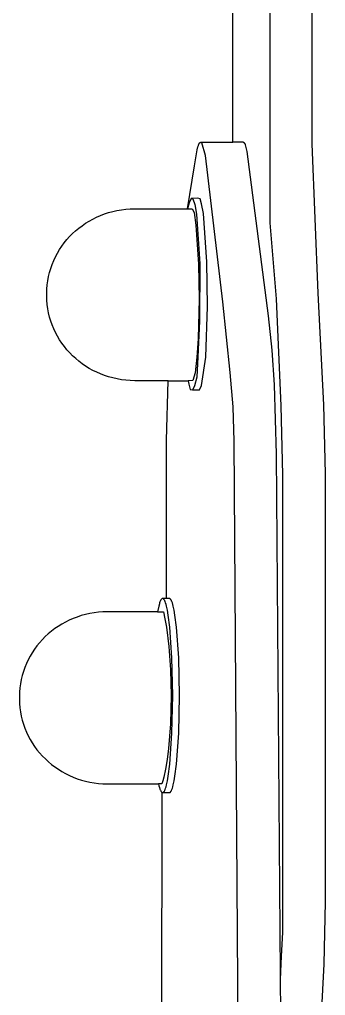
# Model space of a CAD drawing. Header units: millimetres. Extents: x -2168 to 1806, y -1792 to 1649.
# Drawn here: x -1166 to -1123.1, y -494.2 to -357.6 of the extents above; entities that cross this region are included whole.
import ezdxf

# ---------------------------------------------------------------- set-up
doc = ezdxf.new("R2010")
doc.units = ezdxf.units.MM
doc.layers.add('DIKOM_ОБЪЕКТ', color=7, linetype='Continuous')

msp = doc.modelspace()

# ---------------------------------------------------------------- linework, layer by layer
at = {"layer": 'DIKOM_ОБЪЕКТ'}
for points in [[(-1129.43, -491.92, -64.43), (-1129.26, -488.63, -64.43), (-1129.11, -485.32, -64.43), (-1129.09, -482, -64.43), (-1129.09, -421.31, -64.43), (-1129.31, -411.66, -64.43), (-1130, -396.68, -64.43), (-1130.87, -386.03, -64.43), (-1130.87, 198.98, -64.43)], [(-1129.13, -530.26, -64.43), (-1127.62, -530.26, -64.43), (-1127.41, -529.25, -64.43), (-1127.1, -527.62, -64.43), (-1126.86, -525.97, -64.43), (-1124.39, -505.62, -64.43), (-1123.94, -501.28, -64.43), (-1123.66, -496.92, -64.43), (-1123.32, -489.79, -64.43), (-1123.12, -481.05, -64.43), (-1123.12, -421.15, -64.43), (-1123.36, -411.5, -64.43), (-1124.15, -395.91, -64.43), (-1124.99, -375.02, -64.43), (-1124.99, 193.8, -64.43)], [(-1145.38, -438.62, -64.43), (-1145.38, -416.47, -64.43), (-1145.16, -408.14, -64.43), (-1149.82, -408.14, -64.43), (-1150.45, -408.12, -64.43), (-1151.08, -408.07, -64.43), (-1151.69, -408, -64.43), (-1152.3, -407.89, -64.43), (-1152.89, -407.76, -64.43), (-1153.48, -407.6, -64.43), (-1154.05, -407.41, -64.43), (-1154.61, -407.2, -64.43), (-1155.15, -406.96, -64.43), (-1155.68, -406.7, -64.43), (-1156.2, -406.41, -64.43), (-1156.7, -406.11, -64.43), (-1157.18, -405.77, -64.43), (-1157.65, -405.42, -64.43), (-1158.09, -405.05, -64.43), (-1158.52, -404.65, -64.43), (-1158.93, -404.24, -64.43), (-1159.32, -403.81, -64.43), (-1159.68, -403.36, -64.43), (-1160.03, -402.9, -64.43), (-1160.35, -402.42, -64.43), (-1160.65, -401.92, -64.43), (-1160.92, -401.41, -64.43), (-1161.17, -400.88, -64.43), (-1161.39, -400.34, -64.43), (-1161.58, -399.79, -64.43), (-1161.75, -399.23, -64.43), (-1161.89, -398.66, -64.43), (-1161.99, -398.07, -64.43), (-1162.07, -397.48, -64.43), (-1162.12, -396.88, -64.43), (-1162.14, -396.27, -64.43), (-1162.14, -395.95, -64.43), (-1162.12, -395.34, -64.43), (-1162.07, -394.74, -64.43), (-1162, -394.15, -64.43), (-1161.89, -393.56, -64.43), (-1161.75, -392.99, -64.43), (-1161.58, -392.42, -64.43), (-1161.39, -391.87, -64.43), (-1161.17, -391.33, -64.43), (-1160.92, -390.81, -64.43), (-1160.65, -390.3, -64.43), (-1160.36, -389.8, -64.43), (-1160.04, -389.32, -64.43), (-1159.69, -388.85, -64.43), (-1159.33, -388.4, -64.43), (-1158.94, -387.98, -64.43), (-1158.53, -387.56, -64.43), (-1158.11, -387.17, -64.43), (-1157.66, -386.8, -64.43), (-1157.19, -386.45, -64.43), (-1156.71, -386.11, -64.43), (-1156.21, -385.81, -64.43), (-1155.7, -385.52, -64.43), (-1155.17, -385.26, -64.43), (-1154.62, -385.02, -64.43), (-1154.06, -384.81, -64.43), (-1153.49, -384.62, -64.43), (-1152.9, -384.46, -64.43), (-1152.31, -384.33, -64.43), (-1151.7, -384.23, -64.43), (-1151.08, -384.15, -64.43), (-1150.46, -384.11, -64.43), (-1149.82, -384.09, -64.43), (-1142.43, -384.09, -64.43), (-1141.48, -378.09, -64.43), (-1141.09, -375.85, -64.43), (-1140.97, -375.41, -64.43), (-1140.92, -375.22, -64.43), (-1140.89, -375.14, -64.43), (-1140.87, -375.1, -64.43), (-1140.86, -375.06, -64.43), (-1140.84, -375.02, -64.43), (-1140.83, -374.99, -64.43), (-1140.81, -374.96, -64.43), (-1140.79, -374.93, -64.43), (-1140.77, -374.9, -64.43), (-1140.76, -374.89, -64.43), (-1140.75, -374.88, -64.43), (-1140.74, -374.86, -64.43), (-1140.73, -374.85, -64.43), (-1140.72, -374.85, -64.43), (-1140.72, -374.84, -64.43), (-1140.71, -374.83, -64.43), (-1140.69, -374.82, -64.43), (-1140.68, -374.81, -64.43), (-1140.67, -374.8, -64.43), (-1140.66, -374.8, -64.43), (-1140.64, -374.79, -64.43), (-1140.63, -374.78, -64.43), (-1140.61, -374.78, -64.43), (-1140.6, -374.77, -64.43), (-1140.58, -374.77, -64.43), (-1140.57, -374.76, -64.43), (-1140.55, -374.76, -64.43), (-1140.54, -374.76, -64.43), (-1140.52, -374.75, -64.43), (-1140.5, -374.75, -64.43), (-1140.48, -374.75, -64.43), (-1140.47, -374.75, -64.43), (-1136.08, -374.75, -64.43), (-1136.08, -351.74, -64.43)], [(-1135.1, -533.6, -64.43), (-1135.91, -416.61, -64.43), (-1136.06, -411.78, -64.43), (-1136.45, -406.97, -64.43), (-1137.49, -397.11, -64.43), (-1139.93, -376.61, -64.43), (-1140.41, -374.84, -64.43)], [(-1129.11, -533.6, -64.43), (-1129.99, -418.43, -64.43), (-1130.26, -408.73, -64.43), (-1130.59, -403.89, -64.43), (-1131.11, -399.06, -64.43), (-1134.08, -376.06, -64.43), (-1134.3, -375.16, -64.43), (-1134.3, -375.16, -64.43), (-1134.3, -375.16, -64.43), (-1134.3, -375.16, -64.43), (-1134.3, -375.16, -64.43), (-1134.3, -375.16, -64.43), (-1134.3, -375.16, -64.43), (-1134.3, -375.16, -64.43), (-1134.3, -375.16, -64.43), (-1134.3, -375.16, -64.43), (-1134.3, -375.16, -64.43), (-1134.3, -375.16, -64.43), (-1134.3, -375.16, -64.43), (-1134.31, -375.16, -64.43), (-1134.31, -375.16, -64.43), (-1134.31, -375.16, -64.43), (-1134.31, -375.16, -64.43), (-1134.31, -375.16, -64.43), (-1134.31, -375.15, -64.43), (-1134.31, -375.15, -64.43), (-1134.31, -375.15, -64.43), (-1134.31, -375.15, -64.43), (-1134.31, -375.15, -64.43), (-1134.31, -375.15, -64.43), (-1134.31, -375.15, -64.43), (-1134.31, -375.15, -64.43), (-1134.31, -375.15, -64.43), (-1134.31, -375.15, -64.43), (-1134.31, -375.15, -64.43), (-1134.31, -375.15, -64.43), (-1134.31, -375.15, -64.43), (-1134.31, -375.15, -64.43), (-1134.31, -375.15, -64.43), (-1134.31, -375.15, -64.43), (-1134.31, -375.15, -64.43), (-1134.31, -375.15, -64.43), (-1134.31, -375.15, -64.43), (-1134.31, -375.15, -64.43), (-1134.31, -375.15, -64.43), (-1134.31, -375.15, -64.43), (-1134.31, -375.15, -64.43), (-1134.31, -375.15, -64.43), (-1134.31, -375.15, -64.43), (-1134.31, -375.15, -64.43), (-1134.31, -375.15, -64.43), (-1134.31, -375.15, -64.43), (-1134.31, -375.14, -64.43), (-1134.31, -375.14, -64.43), (-1134.31, -375.14, -64.43), (-1134.31, -375.14, -64.43), (-1134.31, -375.14, -64.43), (-1134.31, -375.14, -64.43), (-1134.31, -375.14, -64.43), (-1134.31, -375.14, -64.43), (-1134.31, -375.14, -64.43), (-1134.31, -375.14, -64.43), (-1134.31, -375.14, -64.43), (-1134.31, -375.14, -64.43), (-1134.31, -375.14, -64.43), (-1134.31, -375.14, -64.43), (-1134.31, -375.14, -64.43), (-1134.31, -375.14, -64.43), (-1134.31, -375.14, -64.43), (-1134.31, -375.14, -64.43), (-1134.31, -375.14, -64.43), (-1134.31, -375.14, -64.43), (-1134.31, -375.14, -64.43), (-1134.31, -375.14, -64.43), (-1134.31, -375.13, -64.43), (-1134.31, -375.13, -64.43), (-1134.31, -375.13, -64.43), (-1134.31, -375.13, -64.43), (-1134.31, -375.13, -64.43), (-1134.31, -375.13, -64.43), (-1134.31, -375.13, -64.43), (-1134.31, -375.13, -64.43), (-1134.31, -375.13, -64.43), (-1134.31, -375.13, -64.43), (-1134.31, -375.13, -64.43), (-1134.31, -375.13, -64.43), (-1134.31, -375.13, -64.43), (-1134.31, -375.13, -64.43), (-1134.31, -375.13, -64.43), (-1134.31, -375.13, -64.43), (-1134.31, -375.13, -64.43), (-1134.31, -375.13, -64.43), (-1134.31, -375.13, -64.43), (-1134.31, -375.13, -64.43), (-1134.31, -375.13, -64.43), (-1134.31, -375.13, -64.43), (-1134.31, -375.13, -64.43), (-1134.31, -375.13, -64.43), (-1134.31, -375.13, -64.43), (-1134.31, -375.13, -64.43), (-1134.31, -375.13, -64.43), (-1134.31, -375.13, -64.43), (-1134.31, -375.12, -64.43), (-1134.31, -375.12, -64.43), (-1134.31, -375.12, -64.43), (-1134.31, -375.12, -64.43), (-1134.31, -375.12, -64.43), (-1134.31, -375.12, -64.43), (-1134.31, -375.12, -64.43), (-1134.31, -375.12, -64.43), (-1134.31, -375.12, -64.43), (-1134.32, -375.12, -64.43), (-1134.32, -375.12, -64.43), (-1134.32, -375.12, -64.43), (-1134.32, -375.12, -64.43), (-1134.32, -375.12, -64.43), (-1134.32, -375.12, -64.43), (-1134.32, -375.12, -64.43), (-1134.32, -375.12, -64.43), (-1134.32, -375.12, -64.43), (-1134.32, -375.12, -64.43), (-1134.32, -375.12, -64.43), (-1134.32, -375.12, -64.43), (-1134.32, -375.12, -64.43), (-1134.32, -375.12, -64.43), (-1134.32, -375.12, -64.43), (-1134.32, -375.12, -64.43), (-1134.32, -375.12, -64.43), (-1134.32, -375.1, -64.43), (-1134.33, -375.1, -64.43), (-1134.33, -375.1, -64.43), (-1134.33, -375.09, -64.43), (-1134.33, -375.09, -64.43), (-1134.33, -375.09, -64.43), (-1134.33, -375.09, -64.43), (-1134.33, -375.09, -64.43), (-1134.33, -375.09, -64.43), (-1134.33, -375.09, -64.43), (-1134.33, -375.09, -64.43), (-1134.33, -375.09, -64.43), (-1134.33, -375.09, -64.43), (-1134.33, -375.09, -64.43), (-1134.33, -375.09, -64.43), (-1134.33, -375.09, -64.43), (-1134.33, -375.09, -64.43), (-1134.33, -375.09, -64.43), (-1134.33, -375.09, -64.43), (-1134.33, -375.09, -64.43), (-1134.33, -375.09, -64.43), (-1134.33, -375.09, -64.43), (-1134.33, -375.09, -64.43), (-1134.33, -375.09, -64.43), (-1134.33, -375.09, -64.43), (-1134.33, -375.09, -64.43), (-1134.33, -375.09, -64.43), (-1134.33, -375.09, -64.43), (-1134.33, -375.09, -64.43), (-1134.33, -375.09, -64.43), (-1134.33, -375.09, -64.43), (-1134.33, -375.09, -64.43), (-1134.33, -375.09, -64.43), (-1134.33, -375.08, -64.43), (-1134.33, -375.08, -64.43), (-1134.33, -375.08, -64.43), (-1134.33, -375.08, -64.43), (-1134.33, -375.08, -64.43), (-1134.33, -375.08, -64.43), (-1134.33, -375.08, -64.43), (-1134.33, -375.08, -64.43), (-1134.33, -375.08, -64.43), (-1134.33, -375.08, -64.43), (-1134.33, -375.08, -64.43), (-1134.33, -375.08, -64.43), (-1134.33, -375.08, -64.43), (-1134.33, -375.08, -64.43), (-1134.33, -375.08, -64.43), (-1134.33, -375.08, -64.43), (-1134.33, -375.08, -64.43), (-1134.33, -375.08, -64.43), (-1134.33, -375.08, -64.43), (-1134.33, -375.08, -64.43), (-1134.33, -375.08, -64.43), (-1134.33, -375.08, -64.43), (-1134.33, -375.08, -64.43), (-1134.33, -375.08, -64.43), (-1134.33, -375.07, -64.43), (-1134.33, -375.07, -64.43), (-1134.33, -375.07, -64.43), (-1134.33, -375.07, -64.43), (-1134.33, -375.07, -64.43), (-1134.33, -375.07, -64.43), (-1134.33, -375.07, -64.43), (-1134.33, -375.07, -64.43), (-1134.33, -375.07, -64.43), (-1134.33, -375.07, -64.43), (-1134.33, -375.07, -64.43), (-1134.33, -375.07, -64.43), (-1134.33, -375.07, -64.43), (-1134.34, -375.07, -64.43), (-1134.34, -375.07, -64.43), (-1134.34, -375.07, -64.43), (-1134.34, -375.07, -64.43), (-1134.34, -375.07, -64.43), (-1134.34, -375.07, -64.43), (-1134.34, -375.07, -64.43), (-1134.34, -375.07, -64.43), (-1134.34, -375.07, -64.43), (-1134.34, -375.07, -64.43), (-1134.34, -375.07, -64.43), (-1134.34, -375.07, -64.43), (-1134.34, -375.07, -64.43), (-1134.34, -375.07, -64.43), (-1134.34, -375.07, -64.43), (-1134.34, -375.07, -64.43), (-1134.34, -375.07, -64.43), (-1134.34, -375.07, -64.43), (-1134.34, -375.06, -64.43), (-1134.34, -375.06, -64.43), (-1134.34, -375.06, -64.43), (-1134.34, -375.06, -64.43), (-1134.34, -375.06, -64.43), (-1134.34, -375.06, -64.43), (-1134.34, -375.06, -64.43), (-1134.34, -375.06, -64.43), (-1134.34, -375.06, -64.43), (-1134.34, -375.06, -64.43), (-1134.34, -375.06, -64.43), (-1134.34, -375.06, -64.43), (-1134.34, -375.06, -64.43), (-1134.34, -375.06, -64.43), (-1134.34, -375.06, -64.43), (-1134.34, -375.06, -64.43), (-1134.34, -375.06, -64.43), (-1134.34, -375.06, -64.43), (-1134.34, -375.06, -64.43), (-1134.34, -375.06, -64.43), (-1134.34, -375.06, -64.43), (-1134.34, -375.06, -64.43), (-1134.34, -375.06, -64.43), (-1134.34, -375.06, -64.43), (-1134.34, -375.06, -64.43), (-1134.34, -375.06, -64.43), (-1134.34, -375.06, -64.43), (-1134.34, -375.06, -64.43), (-1134.34, -375.06, -64.43), (-1134.34, -375.06, -64.43), (-1134.34, -375.06, -64.43), (-1134.34, -375.06, -64.43), (-1134.34, -375.06, -64.43), (-1134.34, -375.06, -64.43), (-1134.34, -375.06, -64.43), (-1134.34, -375.05, -64.43), (-1134.34, -375.05, -64.43), (-1134.34, -375.05, -64.43), (-1134.34, -375.05, -64.43), (-1134.34, -375.05, -64.43), (-1134.34, -375.05, -64.43), (-1134.34, -375.05, -64.43), (-1134.34, -375.05, -64.43), (-1134.34, -375.05, -64.43), (-1134.34, -375.05, -64.43), (-1134.34, -375.05, -64.43), (-1134.35, -375.05, -64.43), (-1134.35, -375.05, -64.43), (-1134.35, -375.05, -64.43), (-1134.35, -375.05, -64.43), (-1134.35, -375.05, -64.43), (-1134.35, -375.05, -64.43), (-1134.35, -375.04, -64.43), (-1134.35, -375.04, -64.43), (-1134.35, -375.04, -64.43), (-1134.35, -375.04, -64.43), (-1134.35, -375.04, -64.43), (-1134.35, -375.04, -64.43), (-1134.35, -375.04, -64.43), (-1134.35, -375.04, -64.43), (-1134.35, -375.04, -64.43), (-1134.35, -375.04, -64.43), (-1134.35, -375.04, -64.43), (-1134.35, -375.04, -64.43), (-1134.35, -375.04, -64.43), (-1134.35, -375.04, -64.43), (-1134.35, -375.04, -64.43), (-1134.35, -375.04, -64.43), (-1134.35, -375.04, -64.43), (-1134.35, -375.04, -64.43), (-1134.35, -375.04, -64.43), (-1134.35, -375.04, -64.43), (-1134.35, -375.04, -64.43), (-1134.35, -375.04, -64.43), (-1134.35, -375.04, -64.43), (-1134.35, -375.04, -64.43), (-1134.35, -375.04, -64.43), (-1134.35, -375.04, -64.43), (-1134.35, -375.04, -64.43), (-1134.35, -375.04, -64.43), (-1134.35, -375.04, -64.43), (-1134.35, -375.04, -64.43), (-1134.35, -375.04, -64.43), (-1134.35, -375.03, -64.43), (-1134.35, -375.03, -64.43), (-1134.35, -375.03, -64.43), (-1134.35, -375.03, -64.43), (-1134.35, -375.03, -64.43), (-1134.36, -375.03, -64.43), (-1134.36, -375.03, -64.43), (-1134.36, -375.03, -64.43), (-1134.36, -375.03, -64.43), (-1134.36, -375.03, -64.43), (-1134.36, -375.03, -64.43), (-1134.36, -375.03, -64.43), (-1134.36, -375.03, -64.43), (-1134.36, -375.03, -64.43), (-1134.36, -375.03, -64.43), (-1134.36, -375.03, -64.43), (-1134.36, -375.03, -64.43), (-1134.36, -375.03, -64.43), (-1134.36, -375.03, -64.43), (-1134.36, -375.03, -64.43), (-1134.36, -375.03, -64.43), (-1134.36, -375.03, -64.43), (-1134.36, -375.03, -64.43), (-1134.36, -375.03, -64.43), (-1134.36, -375.03, -64.43), (-1134.36, -375.03, -64.43), (-1134.36, -375.03, -64.43), (-1134.36, -375.03, -64.43), (-1134.36, -375.03, -64.43), (-1134.36, -375.03, -64.43), (-1134.36, -375.02, -64.43), (-1134.36, -375.02, -64.43), (-1134.36, -375.02, -64.43), (-1134.36, -375.02, -64.43), (-1134.36, -375.02, -64.43), (-1134.36, -375.02, -64.43), (-1134.36, -375.02, -64.43), (-1134.36, -375.02, -64.43), (-1134.36, -375.02, -64.43), (-1134.36, -375.02, -64.43), (-1134.36, -375.02, -64.43), (-1134.36, -375.02, -64.43), (-1134.36, -375.02, -64.43), (-1134.36, -375.02, -64.43), (-1134.36, -375.02, -64.43), (-1134.36, -375.02, -64.43), (-1134.36, -375.02, -64.43), (-1134.36, -375.02, -64.43), (-1134.36, -375.02, -64.43), (-1134.36, -375.02, -64.43), (-1134.36, -375.02, -64.43), (-1134.36, -375.02, -64.43), (-1134.36, -375.02, -64.43), (-1134.36, -375.02, -64.43), (-1134.36, -375.02, -64.43), (-1134.36, -375.02, -64.43), (-1134.36, -375.02, -64.43), (-1134.36, -375.02, -64.43), (-1134.36, -375.02, -64.43), (-1134.36, -375.02, -64.43), (-1134.36, -375.02, -64.43), (-1134.36, -375.02, -64.43), (-1134.37, -375.01, -64.43), (-1134.37, -375.01, -64.43), (-1134.37, -375.01, -64.43), (-1134.37, -375.01, -64.43), (-1134.37, -375.01, -64.43), (-1134.37, -375.01, -64.43), (-1134.37, -375.01, -64.43), (-1134.37, -375.01, -64.43), (-1134.37, -375.01, -64.43), (-1134.37, -375.01, -64.43), (-1134.37, -375.01, -64.43), (-1134.37, -375.01, -64.43), (-1134.37, -375.01, -64.43), (-1134.37, -375.01, -64.43), (-1134.37, -375.01, -64.43), (-1134.37, -375.01, -64.43), (-1134.37, -375.01, -64.43), (-1134.37, -375.01, -64.43), (-1134.37, -375.01, -64.43), (-1134.37, -375.01, -64.43), (-1134.37, -375.01, -64.43), (-1134.37, -375.01, -64.43), (-1134.37, -375.01, -64.43), (-1134.37, -375.01, -64.43), (-1134.37, -375.01, -64.43), (-1134.37, -375.01, -64.43), (-1134.37, -375.01, -64.43), (-1134.37, -375.01, -64.43), (-1134.37, -375.01, -64.43), (-1134.37, -375.01, -64.43), (-1134.37, -375.01, -64.43), (-1134.37, -375.01, -64.43), (-1134.37, -375.01, -64.43), (-1134.37, -375.01, -64.43), (-1134.37, -375.01, -64.43), (-1134.37, -375.01, -64.43), (-1134.37, -375.01, -64.43), (-1134.37, -375, -64.43), (-1134.37, -375, -64.43), (-1134.37, -375, -64.43), (-1134.37, -375, -64.43), (-1134.37, -375, -64.43), (-1134.37, -375, -64.43), (-1134.37, -375, -64.43), (-1134.37, -375, -64.43), (-1134.37, -375, -64.43), (-1134.37, -375, -64.43), (-1134.37, -375, -64.43), (-1134.37, -375, -64.43), (-1134.37, -375, -64.43), (-1134.37, -375, -64.43), (-1134.37, -375, -64.43), (-1134.38, -375, -64.43), (-1134.38, -375, -64.43), (-1134.38, -375, -64.43), (-1134.38, -375, -64.43), (-1134.38, -375, -64.43), (-1134.38, -375, -64.43), (-1134.38, -375, -64.43), (-1134.38, -375, -64.43), (-1134.38, -375, -64.43), (-1134.38, -375, -64.43), (-1134.38, -375, -64.43), (-1134.38, -375, -64.43), (-1134.38, -375, -64.43), (-1134.38, -375, -64.43), (-1134.38, -375, -64.43), (-1134.38, -375, -64.43), (-1134.38, -375, -64.43), (-1134.38, -375, -64.43), (-1134.38, -375, -64.43), (-1134.38, -374.99, -64.43), (-1134.38, -374.99, -64.43), (-1134.38, -374.99, -64.43), (-1134.38, -374.99, -64.43), (-1134.38, -374.99, -64.43), (-1134.38, -374.99, -64.43), (-1134.38, -374.99, -64.43), (-1134.38, -374.99, -64.43), (-1134.38, -374.99, -64.43), (-1134.38, -374.99, -64.43), (-1134.38, -374.99, -64.43), (-1134.38, -374.99, -64.43), (-1134.38, -374.99, -64.43), (-1134.38, -374.99, -64.43), (-1134.38, -374.99, -64.43), (-1134.38, -374.99, -64.43), (-1134.38, -374.99, -64.43), (-1134.38, -374.99, -64.43), (-1134.38, -374.99, -64.43), (-1134.38, -374.99, -64.43), (-1134.38, -374.99, -64.43), (-1134.38, -374.99, -64.43), (-1134.38, -374.99, -64.43), (-1134.38, -374.99, -64.43), (-1134.38, -374.99, -64.43), (-1134.38, -374.99, -64.43), (-1134.38, -374.99, -64.43), (-1134.38, -374.99, -64.43), (-1134.38, -374.99, -64.43), (-1134.38, -374.99, -64.43), (-1134.38, -374.99, -64.43), (-1134.39, -374.99, -64.43), (-1134.38, -374.98, -64.43), (-1134.39, -374.98, -64.43), (-1134.39, -374.98, -64.43), (-1134.39, -374.98, -64.43), (-1134.39, -374.98, -64.43), (-1134.39, -374.98, -64.43), (-1134.39, -374.98, -64.43), (-1134.39, -374.98, -64.43), (-1134.39, -374.98, -64.43), (-1134.39, -374.98, -64.43), (-1134.39, -374.98, -64.43), (-1134.39, -374.98, -64.43), (-1134.39, -374.98, -64.43), (-1134.39, -374.98, -64.43), (-1134.39, -374.98, -64.43), (-1134.39, -374.98, -64.43), (-1134.39, -374.98, -64.43), (-1134.39, -374.98, -64.43), (-1134.39, -374.98, -64.43), (-1134.39, -374.98, -64.43), (-1134.39, -374.98, -64.43), (-1134.39, -374.98, -64.43), (-1134.39, -374.98, -64.43), (-1134.39, -374.98, -64.43), (-1134.39, -374.98, -64.43), (-1134.39, -374.98, -64.43), (-1134.39, -374.98, -64.43), (-1134.39, -374.98, -64.43), (-1134.39, -374.98, -64.43), (-1134.39, -374.98, -64.43), (-1134.39, -374.98, -64.43), (-1134.39, -374.98, -64.43), (-1134.39, -374.98, -64.43), (-1134.39, -374.98, -64.43), (-1134.39, -374.97, -64.43), (-1134.39, -374.97, -64.43), (-1134.39, -374.97, -64.43), (-1134.39, -374.97, -64.43), (-1134.39, -374.97, -64.43), (-1134.39, -374.97, -64.43), (-1134.39, -374.97, -64.43), (-1134.39, -374.97, -64.43), (-1134.39, -374.97, -64.43), (-1134.39, -374.97, -64.43), (-1134.39, -374.97, -64.43), (-1134.39, -374.97, -64.43), (-1134.39, -374.97, -64.43), (-1134.4, -374.97, -64.43), (-1134.4, -374.97, -64.43), (-1134.4, -374.97, -64.43), (-1134.4, -374.97, -64.43), (-1134.4, -374.97, -64.43), (-1134.4, -374.97, -64.43), (-1134.4, -374.97, -64.43), (-1134.4, -374.97, -64.43), (-1134.4, -374.97, -64.43), (-1134.4, -374.97, -64.43), (-1134.4, -374.97, -64.43), (-1134.4, -374.97, -64.43), (-1134.4, -374.97, -64.43), (-1134.4, -374.97, -64.43), (-1134.4, -374.97, -64.43), (-1134.4, -374.97, -64.43), (-1134.4, -374.97, -64.43), (-1134.4, -374.97, -64.43), (-1134.4, -374.97, -64.43), (-1134.4, -374.97, -64.43), (-1134.4, -374.97, -64.43), (-1134.4, -374.97, -64.43), (-1134.4, -374.96, -64.43), (-1134.4, -374.96, -64.43), (-1134.4, -374.96, -64.43), (-1134.4, -374.96, -64.43), (-1134.4, -374.96, -64.43), (-1134.4, -374.96, -64.43), (-1134.4, -374.96, -64.43), (-1134.4, -374.96, -64.43), (-1134.4, -374.96, -64.43), (-1134.4, -374.96, -64.43), (-1134.4, -374.96, -64.43), (-1134.4, -374.96, -64.43), (-1134.4, -374.96, -64.43), (-1134.4, -374.96, -64.43), (-1134.4, -374.96, -64.43), (-1134.4, -374.96, -64.43), (-1134.4, -374.96, -64.43), (-1134.42, -374.94, -64.43), (-1134.43, -374.93, -64.43), (-1134.43, -374.93, -64.43), (-1134.43, -374.93, -64.43), (-1134.43, -374.93, -64.43), (-1134.43, -374.93, -64.43), (-1134.43, -374.93, -64.43), (-1134.43, -374.93, -64.43), (-1134.43, -374.93, -64.43), (-1134.43, -374.93, -64.43), (-1134.43, -374.93, -64.43), (-1134.44, -374.93, -64.43), (-1134.44, -374.92, -64.43), (-1134.44, -374.92, -64.43), (-1134.44, -374.92, -64.43), (-1134.44, -374.92, -64.43), (-1134.44, -374.92, -64.43), (-1134.44, -374.92, -64.43), (-1134.44, -374.92, -64.43), (-1134.44, -374.92, -64.43), (-1134.44, -374.92, -64.43), (-1134.44, -374.92, -64.43), (-1134.44, -374.92, -64.43), (-1134.44, -374.92, -64.43), (-1134.44, -374.92, -64.43), (-1134.44, -374.92, -64.43), (-1134.44, -374.92, -64.43), (-1134.44, -374.92, -64.43), (-1134.44, -374.92, -64.43), (-1134.44, -374.92, -64.43), (-1134.44, -374.92, -64.43), (-1134.44, -374.92, -64.43), (-1134.44, -374.92, -64.43), (-1134.44, -374.92, -64.43), (-1134.44, -374.92, -64.43), (-1134.44, -374.92, -64.43), (-1134.44, -374.92, -64.43), (-1134.44, -374.92, -64.43), (-1134.44, -374.92, -64.43), (-1134.44, -374.92, -64.43), (-1134.44, -374.92, -64.43), (-1134.44, -374.92, -64.43), (-1134.44, -374.92, -64.43), (-1134.44, -374.92, -64.43), (-1134.44, -374.92, -64.43), (-1134.44, -374.92, -64.43), (-1134.44, -374.92, -64.43), (-1134.44, -374.92, -64.43), (-1134.44, -374.92, -64.43), (-1134.44, -374.92, -64.43), (-1134.44, -374.92, -64.43), (-1134.44, -374.92, -64.43), (-1134.44, -374.91, -64.43), (-1134.44, -374.91, -64.43), (-1134.44, -374.91, -64.43), (-1134.45, -374.91, -64.43), (-1134.45, -374.91, -64.43), (-1134.45, -374.91, -64.43), (-1134.45, -374.91, -64.43), (-1134.45, -374.91, -64.43), (-1134.45, -374.91, -64.43), (-1134.45, -374.91, -64.43), (-1134.45, -374.91, -64.43), (-1134.45, -374.91, -64.43), (-1134.45, -374.91, -64.43), (-1134.45, -374.91, -64.43), (-1134.46, -374.9, -64.43), (-1134.48, -374.88, -64.43), (-1134.5, -374.87, -64.43), (-1134.51, -374.86, -64.43), (-1134.51, -374.86, -64.43), (-1134.51, -374.86, -64.43), (-1134.51, -374.86, -64.43), (-1134.51, -374.86, -64.43), (-1134.51, -374.86, -64.43), (-1134.51, -374.86, -64.43), (-1134.51, -374.86, -64.43), (-1134.51, -374.86, -64.43), (-1134.51, -374.86, -64.43), (-1134.51, -374.86, -64.43), (-1134.51, -374.86, -64.43), (-1134.51, -374.86, -64.43), (-1134.51, -374.86, -64.43), (-1134.51, -374.86, -64.43), (-1134.51, -374.86, -64.43), (-1134.51, -374.86, -64.43), (-1134.51, -374.86, -64.43), (-1134.51, -374.86, -64.43), (-1134.51, -374.86, -64.43), (-1134.51, -374.86, -64.43), (-1134.51, -374.86, -64.43), (-1134.51, -374.86, -64.43), (-1134.51, -374.86, -64.43), (-1134.51, -374.86, -64.43), (-1134.51, -374.86, -64.43), (-1134.51, -374.86, -64.43), (-1134.52, -374.86, -64.43), (-1134.52, -374.86, -64.43), (-1134.52, -374.86, -64.43), (-1134.52, -374.86, -64.43), (-1134.52, -374.86, -64.43), (-1134.52, -374.86, -64.43), (-1134.52, -374.85, -64.43), (-1134.52, -374.85, -64.43), (-1134.52, -374.85, -64.43), (-1134.52, -374.85, -64.43), (-1134.52, -374.85, -64.43), (-1134.52, -374.85, -64.43), (-1134.52, -374.85, -64.43), (-1134.52, -374.85, -64.43), (-1134.52, -374.85, -64.43), (-1134.53, -374.85, -64.43), (-1134.53, -374.85, -64.43), (-1134.53, -374.85, -64.43), (-1134.53, -374.85, -64.43), (-1134.53, -374.85, -64.43), (-1134.53, -374.85, -64.43), (-1134.53, -374.85, -64.43), (-1134.53, -374.85, -64.43), (-1134.53, -374.85, -64.43), (-1134.53, -374.85, -64.43), (-1134.53, -374.85, -64.43), (-1134.53, -374.85, -64.43), (-1134.53, -374.85, -64.43), (-1134.53, -374.85, -64.43), (-1134.53, -374.85, -64.43), (-1134.53, -374.85, -64.43), (-1134.53, -374.85, -64.43), (-1134.53, -374.85, -64.43), (-1134.53, -374.85, -64.43), (-1134.53, -374.85, -64.43), (-1134.53, -374.85, -64.43), (-1134.53, -374.85, -64.43), (-1134.53, -374.85, -64.43), (-1134.53, -374.85, -64.43), (-1134.53, -374.84, -64.43), (-1134.53, -374.84, -64.43), (-1134.53, -374.84, -64.43), (-1134.53, -374.84, -64.43), (-1134.53, -374.84, -64.43), (-1134.53, -374.84, -64.43), (-1134.53, -374.84, -64.43), (-1134.54, -374.84, -64.43), (-1134.54, -374.84, -64.43), (-1134.55, -374.83, -64.43), (-1134.57, -374.82, -64.43), (-1134.59, -374.81, -64.43), (-1134.61, -374.8, -64.43), (-1134.64, -374.79, -64.43), (-1134.66, -374.78, -64.43), (-1134.68, -374.78, -64.43), (-1134.7, -374.77, -64.43), (-1134.71, -374.77, -64.43), (-1134.71, -374.77, -64.43), (-1134.71, -374.77, -64.43), (-1134.71, -374.77, -64.43), (-1134.71, -374.77, -64.43), (-1134.71, -374.77, -64.43), (-1134.71, -374.77, -64.43), (-1134.71, -374.77, -64.43), (-1134.71, -374.77, -64.43), (-1134.71, -374.77, -64.43), (-1134.71, -374.77, -64.43), (-1134.72, -374.77, -64.43), (-1134.72, -374.77, -64.43), (-1134.72, -374.77, -64.43), (-1134.72, -374.77, -64.43), (-1134.72, -374.77, -64.43), (-1134.72, -374.77, -64.43), (-1134.72, -374.77, -64.43), (-1134.75, -374.76, -64.43), (-1134.77, -374.76, -64.43), (-1134.79, -374.76, -64.43), (-1134.81, -374.75, -64.43), (-1134.84, -374.75, -64.43), (-1136.08, -374.75, -64.43)], [(-1145.16, -408.14, -64.43), (-1142.36, -408.14, -64.43), (-1142.27, -408.62, -64.43), (-1142.06, -409.37, -64.43), (-1141.76, -409.44, -64.43), (-1140.77, -409.43, -64.43), (-1140.47, -408.81, -64.43), (-1139.88, -404.85, -64.43), (-1139.62, -397.78, -64.43), (-1139.74, -391.5, -64.43), (-1140.19, -384.75, -64.43), (-1140.47, -383.41, -64.43), (-1140.68, -382.7, -64.43), (-1140.97, -382.6, -64.43), (-1141.93, -382.63, -64.43), (-1142.22, -383.24, -64.43), (-1142.43, -384.09, -64.43), (-1141.8, -384.09, -64.43), (-1141.49, -384.61, -64.43), (-1141.25, -386.36, -64.43), (-1140.88, -391.83, -64.43), (-1140.81, -396.74, -64.43), (-1140.96, -402.25, -64.43), (-1141.11, -404.85, -64.43), (-1141.37, -407.03, -64.43), (-1141.67, -408.11, -64.43), (-1142.36, -408.14, -64.43)], [(-1141.93, -382.63, -64.43), (-1141.68, -382.7, -64.43), (-1141.41, -383.47, -64.43), (-1141.16, -384.85, -64.43), (-1140.7, -391.81, -64.43), (-1140.76, -399.81, -64.43), (-1140.98, -404.82, -64.43), (-1141.15, -407.65, -64.43), (-1141.47, -408.84, -64.43), (-1141.76, -409.45, -64.43)], [(-1146.04, -498.07, -64.43), (-1145.98, -465.74, -64.43), (-1144.98, -465.77, -64.43), (-1144.98, -465.77, -64.43), (-1144.98, -465.77, -64.43), (-1144.98, -465.77, -64.43), (-1144.98, -465.77, -64.43), (-1144.98, -465.77, -64.43), (-1144.97, -465.77, -64.43), (-1144.97, -465.77, -64.43), (-1144.97, -465.77, -64.43), (-1144.97, -465.77, -64.43), (-1144.96, -465.77, -64.43), (-1144.96, -465.77, -64.43), (-1144.96, -465.77, -64.43), (-1144.96, -465.77, -64.43), (-1144.96, -465.77, -64.43), (-1144.95, -465.77, -64.43), (-1144.95, -465.77, -64.43), (-1144.94, -465.76, -64.43), (-1144.94, -465.76, -64.43), (-1144.93, -465.76, -64.43), (-1144.93, -465.76, -64.43), (-1144.93, -465.76, -64.43), (-1144.93, -465.76, -64.43), (-1144.93, -465.76, -64.43), (-1144.92, -465.76, -64.43), (-1144.92, -465.76, -64.43), (-1144.91, -465.75, -64.43), (-1144.9, -465.75, -64.43), (-1144.9, -465.75, -64.43), (-1144.89, -465.74, -64.43), (-1144.88, -465.74, -64.43), (-1144.87, -465.73, -64.43), (-1144.86, -465.72, -64.43), (-1144.85, -465.72, -64.43), (-1144.85, -465.71, -64.43), (-1144.84, -465.7, -64.43), (-1144.82, -465.68, -64.43), (-1144.8, -465.66, -64.43), (-1144.78, -465.64, -64.43), (-1144.77, -465.61, -64.43), (-1144.75, -465.59, -64.43), (-1144.73, -465.56, -64.43), (-1144.7, -465.49, -64.43), (-1144.66, -465.42, -64.43), (-1144.63, -465.34, -64.43), (-1144.56, -465.16, -64.43), (-1144.49, -464.95, -64.43), (-1144.43, -464.7, -64.43), (-1144.31, -464.13, -64.43), (-1144.19, -463.45, -64.43), (-1143.98, -461.79, -64.43), (-1143.67, -457.47, -64.43), (-1143.56, -452.19, -64.43), (-1143.67, -446.91, -64.43), (-1143.98, -442.6, -64.43), (-1144.19, -440.94, -64.43), (-1144.31, -440.26, -64.43), (-1144.43, -439.69, -64.43), (-1144.49, -439.44, -64.43), (-1144.56, -439.23, -64.43), (-1144.63, -439.04, -64.43), (-1144.66, -438.97, -64.43), (-1144.7, -438.89, -64.43), (-1144.73, -438.83, -64.43), (-1144.73, -438.83, -64.43), (-1144.73, -438.83, -64.43), (-1144.73, -438.82, -64.43), (-1144.74, -438.82, -64.43), (-1144.74, -438.82, -64.43), (-1144.74, -438.82, -64.43), (-1144.74, -438.81, -64.43), (-1144.75, -438.8, -64.43), (-1144.77, -438.77, -64.43), (-1144.78, -438.75, -64.43), (-1144.8, -438.73, -64.43), (-1144.82, -438.71, -64.43), (-1144.83, -438.7, -64.43), (-1144.84, -438.69, -64.43), (-1144.85, -438.68, -64.43), (-1144.85, -438.67, -64.43), (-1144.86, -438.67, -64.43), (-1144.86, -438.67, -64.43), (-1144.86, -438.67, -64.43), (-1144.86, -438.67, -64.43), (-1144.86, -438.67, -64.43), (-1144.86, -438.66, -64.43), (-1144.86, -438.66, -64.43), (-1144.86, -438.66, -64.43), (-1144.87, -438.66, -64.43), (-1144.88, -438.65, -64.43), (-1144.88, -438.65, -64.43), (-1144.88, -438.65, -64.43), (-1144.88, -438.65, -64.43), (-1144.88, -438.65, -64.43), (-1144.88, -438.65, -64.43), (-1144.88, -438.65, -64.43), (-1144.88, -438.65, -64.43), (-1144.89, -438.65, -64.43), (-1144.89, -438.64, -64.43), (-1144.9, -438.64, -64.43), (-1144.91, -438.63, -64.43), (-1144.91, -438.63, -64.43), (-1144.91, -438.63, -64.43), (-1144.91, -438.63, -64.43), (-1144.91, -438.63, -64.43), (-1144.92, -438.63, -64.43), (-1144.92, -438.63, -64.43), (-1144.92, -438.63, -64.43), (-1144.92, -438.63, -64.43), (-1144.92, -438.63, -64.43), (-1144.92, -438.63, -64.43), (-1144.92, -438.63, -64.43), (-1144.93, -438.63, -64.43), (-1144.93, -438.63, -64.43), (-1144.93, -438.63, -64.43), (-1144.93, -438.62, -64.43), (-1144.93, -438.62, -64.43), (-1144.93, -438.62, -64.43), (-1144.94, -438.62, -64.43), (-1144.94, -438.62, -64.43), (-1144.94, -438.62, -64.43), (-1144.94, -438.62, -64.43), (-1144.94, -438.62, -64.43), (-1144.95, -438.62, -64.43), (-1144.95, -438.62, -64.43), (-1144.96, -438.62, -64.43), (-1144.97, -438.62, -64.43), (-1144.98, -438.62, -64.43), (-1145.92, -438.62, -64.43)], [(-1146.63, -440.48, -64.43), (-1145.82, -440.48, -64.43), (-1145.59, -441.46, -64.43), (-1145.37, -442.61, -64.43), (-1145.03, -445.35, -64.43), (-1144.8, -448.59, -64.43), (-1144.72, -452.19, -64.43), (-1144.82, -456.13, -64.43), (-1145.09, -459.62, -64.43), (-1145.28, -461.14, -64.43), (-1145.5, -462.48, -64.43), (-1145.75, -463.62, -64.43), (-1145.88, -464.11, -64.43), (-1146.03, -464.54, -64.43), (-1146.51, -464.54, -64.43)]]:
    msp.add_polyline3d(points, dxfattribs=at)
msp.add_polyline3d([(-1146.51, -464.54, -64.43), (-1146.44, -464.82, -64.43), (-1146.37, -465.07, -64.43), (-1146.3, -465.28, -64.43), (-1146.26, -465.37, -64.43), (-1146.22, -465.45, -64.43), (-1146.19, -465.52, -64.43), (-1146.15, -465.59, -64.43), (-1146.13, -465.62, -64.43), (-1146.11, -465.64, -64.43), (-1146.09, -465.67, -64.43), (-1146.07, -465.69, -64.43), (-1146.07, -465.69, -64.43), (-1146.07, -465.69, -64.43), (-1146.07, -465.69, -64.43), (-1146.07, -465.69, -64.43), (-1146.07, -465.69, -64.43), (-1146.07, -465.69, -64.43), (-1146.07, -465.69, -64.43), (-1146.07, -465.69, -64.43), (-1146.07, -465.69, -64.43), (-1146.07, -465.69, -64.43), (-1146.07, -465.69, -64.43), (-1146.07, -465.69, -64.43), (-1146.07, -465.7, -64.43), (-1146.07, -465.7, -64.43), (-1146.07, -465.7, -64.43), (-1146.07, -465.7, -64.43), (-1146.07, -465.7, -64.43), (-1146.07, -465.7, -64.43), (-1146.07, -465.7, -64.43), (-1146.07, -465.7, -64.43), (-1146.07, -465.7, -64.43), (-1146.06, -465.7, -64.43), (-1146.06, -465.71, -64.43), (-1146.04, -465.72, -64.43), (-1146.02, -465.74, -64.43), (-1146.02, -465.74, -64.43), (-1146.02, -465.74, -64.43), (-1146.02, -465.74, -64.43), (-1146.02, -465.74, -64.43), (-1146.02, -465.74, -64.43), (-1146.02, -465.74, -64.43), (-1146.01, -465.74, -64.43), (-1146.01, -465.74, -64.43), (-1146.01, -465.74, -64.43), (-1146.01, -465.74, -64.43), (-1146.01, -465.74, -64.43), (-1146.01, -465.74, -64.43), (-1146.01, -465.74, -64.43), (-1146.01, -465.74, -64.43), (-1146.01, -465.74, -64.43), (-1146.01, -465.74, -64.43), (-1146.01, -465.74, -64.43), (-1146.01, -465.74, -64.43), (-1146.01, -465.74, -64.43), (-1146.01, -465.74, -64.43), (-1146.01, -465.74, -64.43), (-1146.01, -465.74, -64.43), (-1146.01, -465.74, -64.43), (-1146.01, -465.74, -64.43), (-1146.01, -465.74, -64.43), (-1146.01, -465.74, -64.43), (-1146.01, -465.74, -64.43), (-1146.01, -465.74, -64.43), (-1146.01, -465.74, -64.43), (-1146.01, -465.74, -64.43), (-1146.01, -465.74, -64.43), (-1146.01, -465.74, -64.43), (-1146, -465.75, -64.43), (-1146, -465.75, -64.43), (-1146, -465.75, -64.43), (-1146, -465.75, -64.43), (-1146, -465.75, -64.43), (-1146, -465.75, -64.43), (-1146, -465.75, -64.43), (-1146, -465.75, -64.43), (-1146, -465.75, -64.43), (-1146, -465.75, -64.43), (-1146, -465.75, -64.43), (-1146, -465.75, -64.43), (-1146, -465.75, -64.43), (-1146, -465.75, -64.43), (-1146, -465.75, -64.43), (-1146, -465.75, -64.43), (-1146, -465.75, -64.43), (-1146, -465.75, -64.43), (-1146, -465.75, -64.43), (-1146, -465.75, -64.43), (-1146, -465.75, -64.43), (-1146, -465.75, -64.43), (-1146, -465.75, -64.43), (-1146, -465.75, -64.43), (-1146, -465.75, -64.43), (-1146, -465.75, -64.43), (-1145.99, -465.75, -64.43), (-1145.99, -465.75, -64.43), (-1145.99, -465.75, -64.43), (-1145.99, -465.75, -64.43), (-1145.99, -465.75, -64.43), (-1145.99, -465.75, -64.43), (-1145.99, -465.75, -64.43), (-1145.99, -465.75, -64.43), (-1145.99, -465.75, -64.43), (-1145.99, -465.75, -64.43), (-1145.99, -465.75, -64.43), (-1145.99, -465.75, -64.43), (-1145.99, -465.75, -64.43), (-1145.99, -465.75, -64.43), (-1145.99, -465.75, -64.43), (-1145.99, -465.75, -64.43), (-1145.99, -465.75, -64.43), (-1145.99, -465.75, -64.43), (-1145.99, -465.75, -64.43), (-1145.99, -465.75, -64.43), (-1145.99, -465.75, -64.43), (-1145.99, -465.75, -64.43), (-1145.99, -465.75, -64.43), (-1145.99, -465.75, -64.43), (-1145.99, -465.75, -64.43), (-1145.99, -465.75, -64.43), (-1145.99, -465.75, -64.43), (-1145.99, -465.75, -64.43), (-1145.99, -465.75, -64.43), (-1145.99, -465.75, -64.43), (-1145.99, -465.75, -64.43), (-1145.99, -465.75, -64.43), (-1145.99, -465.76, -64.43), (-1145.98, -465.76, -64.43), (-1145.98, -465.76, -64.43), (-1145.98, -465.76, -64.43), (-1145.98, -465.76, -64.43), (-1145.98, -465.76, -64.43), (-1145.98, -465.76, -64.43), (-1145.98, -465.76, -64.43), (-1145.97, -465.76, -64.43), (-1145.97, -465.76, -64.43), (-1145.97, -465.76, -64.43), (-1145.97, -465.76, -64.43), (-1145.97, -465.76, -64.43), (-1145.97, -465.76, -64.43), (-1145.97, -465.76, -64.43), (-1145.97, -465.76, -64.43), (-1145.97, -465.76, -64.43), (-1145.97, -465.76, -64.43), (-1145.97, -465.76, -64.43), (-1145.97, -465.76, -64.43), (-1145.96, -465.76, -64.43), (-1145.96, -465.76, -64.43), (-1145.96, -465.76, -64.43), (-1145.96, -465.76, -64.43), (-1145.96, -465.76, -64.43), (-1145.96, -465.76, -64.43), (-1145.96, -465.76, -64.43), (-1145.96, -465.76, -64.43), (-1145.96, -465.76, -64.43), (-1145.96, -465.76, -64.43), (-1145.96, -465.76, -64.43), (-1145.96, -465.76, -64.43), (-1145.96, -465.76, -64.43), (-1145.96, -465.76, -64.43), (-1145.95, -465.77, -64.43), (-1145.94, -465.77, -64.43), (-1145.94, -465.77, -64.43), (-1145.94, -465.77, -64.43), (-1145.94, -465.77, -64.43), (-1145.94, -465.77, -64.43), (-1145.94, -465.77, -64.43), (-1145.94, -465.77, -64.43), (-1145.94, -465.77, -64.43), (-1145.94, -465.77, -64.43), (-1145.94, -465.77, -64.43), (-1145.94, -465.77, -64.43), (-1145.94, -465.77, -64.43), (-1145.94, -465.77, -64.43), (-1145.94, -465.77, -64.43), (-1145.93, -465.77, -64.43), (-1145.93, -465.77, -64.43), (-1145.93, -465.77, -64.43), (-1145.93, -465.77, -64.43), (-1145.93, -465.77, -64.43), (-1145.93, -465.77, -64.43), (-1145.93, -465.77, -64.43), (-1145.93, -465.77, -64.43), (-1145.93, -465.77, -64.43), (-1145.93, -465.77, -64.43), (-1145.93, -465.77, -64.43), (-1145.93, -465.77, -64.43), (-1145.93, -465.77, -64.43), (-1145.93, -465.77, -64.43), (-1145.93, -465.77, -64.43), (-1145.93, -465.77, -64.43), (-1145.93, -465.77, -64.43), (-1145.93, -465.77, -64.43), (-1145.93, -465.77, -64.43), (-1145.93, -465.77, -64.43), (-1145.93, -465.77, -64.43), (-1145.93, -465.77, -64.43), (-1145.93, -465.77, -64.43), (-1145.93, -465.77, -64.43), (-1145.93, -465.77, -64.43), (-1145.93, -465.77, -64.43), (-1145.93, -465.77, -64.43), (-1145.93, -465.77, -64.43), (-1145.93, -465.77, -64.43), (-1145.93, -465.77, -64.43), (-1145.93, -465.77, -64.43), (-1145.93, -465.77, -64.43), (-1145.92, -465.77, -64.43), (-1145.92, -465.77, -64.43), (-1145.92, -465.77, -64.43), (-1145.92, -465.77, -64.43), (-1145.92, -465.77, -64.43), (-1145.92, -465.77, -64.43), (-1145.92, -465.77, -64.43), (-1145.91, -465.77, -64.43), (-1145.91, -465.77, -64.43), (-1145.9, -465.77, -64.43), (-1145.9, -465.77, -64.43), (-1145.9, -465.77, -64.43), (-1145.9, -465.77, -64.43), (-1145.9, -465.77, -64.43), (-1145.89, -465.77, -64.43), (-1145.89, -465.77, -64.43), (-1145.89, -465.77, -64.43), (-1145.89, -465.77, -64.43), (-1145.89, -465.77, -64.43), (-1145.89, -465.77, -64.43), (-1145.89, -465.77, -64.43), (-1145.89, -465.77, -64.43), (-1145.89, -465.77, -64.43), (-1145.89, -465.77, -64.43), (-1145.88, -465.77, -64.43), (-1145.88, -465.77, -64.43), (-1145.88, -465.76, -64.43), (-1145.88, -465.76, -64.43), (-1145.88, -465.76, -64.43), (-1145.87, -465.76, -64.43), (-1145.87, -465.76, -64.43), (-1145.87, -465.76, -64.43), (-1145.86, -465.76, -64.43), (-1145.86, -465.76, -64.43), (-1145.86, -465.76, -64.43), (-1145.86, -465.76, -64.43), (-1145.86, -465.76, -64.43), (-1145.86, -465.76, -64.43), (-1145.85, -465.75, -64.43), (-1145.85, -465.75, -64.43), (-1145.84, -465.75, -64.43), (-1145.84, -465.75, -64.43), (-1145.83, -465.74, -64.43), (-1145.82, -465.74, -64.43), (-1145.81, -465.73, -64.43), (-1145.81, -465.73, -64.43), (-1145.8, -465.72, -64.43), (-1145.79, -465.72, -64.43), (-1145.77, -465.7, -64.43), (-1145.76, -465.68, -64.43), (-1145.74, -465.66, -64.43), (-1145.72, -465.64, -64.43), (-1145.7, -465.61, -64.43), (-1145.69, -465.59, -64.43), (-1145.67, -465.56, -64.43), (-1145.63, -465.49, -64.43), (-1145.6, -465.42, -64.43), (-1145.56, -465.34, -64.43), (-1145.5, -465.16, -64.43), (-1145.43, -464.95, -64.43), (-1145.37, -464.7, -64.43), (-1145.24, -464.13, -64.43), (-1145.13, -463.45, -64.43), (-1144.91, -461.79, -64.43), (-1144.61, -457.47, -64.43), (-1144.5, -452.19, -64.43), (-1144.61, -446.91, -64.43), (-1144.91, -442.6, -64.43), (-1145.13, -440.94, -64.43), (-1145.24, -440.26, -64.43), (-1145.37, -439.68, -64.43), (-1145.43, -439.44, -64.43), (-1145.5, -439.23, -64.43), (-1145.56, -439.04, -64.43), (-1145.6, -438.97, -64.43), (-1145.63, -438.89, -64.43), (-1145.67, -438.83, -64.43), (-1145.69, -438.8, -64.43), (-1145.7, -438.77, -64.43), (-1145.72, -438.75, -64.43), (-1145.74, -438.73, -64.43), (-1145.76, -438.71, -64.43), (-1145.77, -438.7, -64.43), (-1145.77, -438.7, -64.43), (-1145.77, -438.69, -64.43), (-1145.77, -438.69, -64.43), (-1145.77, -438.69, -64.43), (-1145.77, -438.69, -64.43), (-1145.77, -438.69, -64.43), (-1145.77, -438.69, -64.43), (-1145.77, -438.69, -64.43), (-1145.78, -438.68, -64.43), (-1145.79, -438.67, -64.43), (-1145.8, -438.66, -64.43), (-1145.8, -438.66, -64.43), (-1145.8, -438.66, -64.43), (-1145.8, -438.66, -64.43), (-1145.81, -438.66, -64.43), (-1145.81, -438.66, -64.43), (-1145.82, -438.65, -64.43), (-1145.83, -438.64, -64.43), (-1145.83, -438.64, -64.43), (-1145.83, -438.64, -64.43), (-1145.83, -438.64, -64.43), (-1145.83, -438.64, -64.43), (-1145.83, -438.64, -64.43), (-1145.84, -438.64, -64.43), (-1145.84, -438.64, -64.43), (-1145.84, -438.64, -64.43), (-1145.84, -438.64, -64.43), (-1145.84, -438.64, -64.43), (-1145.84, -438.64, -64.43), (-1145.84, -438.64, -64.43), (-1145.84, -438.64, -64.43), (-1145.84, -438.64, -64.43), (-1145.84, -438.64, -64.43), (-1145.85, -438.63, -64.43), (-1145.85, -438.63, -64.43), (-1145.85, -438.63, -64.43), (-1145.85, -438.63, -64.43), (-1145.85, -438.63, -64.43), (-1145.85, -438.63, -64.43), (-1145.85, -438.63, -64.43), (-1145.85, -438.63, -64.43), (-1145.86, -438.63, -64.43), (-1145.86, -438.63, -64.43), (-1145.86, -438.63, -64.43), (-1145.86, -438.63, -64.43), (-1145.86, -438.63, -64.43), (-1145.86, -438.63, -64.43), (-1145.87, -438.63, -64.43), (-1145.87, -438.63, -64.43), (-1145.87, -438.63, -64.43), (-1145.87, -438.63, -64.43), (-1145.87, -438.62, -64.43), (-1145.87, -438.62, -64.43), (-1145.88, -438.62, -64.43), (-1145.88, -438.62, -64.43), (-1145.88, -438.62, -64.43), (-1145.88, -438.62, -64.43), (-1145.88, -438.62, -64.43), (-1145.88, -438.62, -64.43), (-1145.88, -438.62, -64.43), (-1145.89, -438.62, -64.43), (-1145.89, -438.62, -64.43), (-1145.89, -438.62, -64.43), (-1145.89, -438.62, -64.43), (-1145.89, -438.62, -64.43), (-1145.89, -438.62, -64.43), (-1145.89, -438.62, -64.43), (-1145.9, -438.62, -64.43), (-1145.91, -438.62, -64.43), (-1145.91, -438.62, -64.43), (-1145.91, -438.62, -64.43), (-1145.91, -438.62, -64.43), (-1145.91, -438.62, -64.43), (-1145.91, -438.62, -64.43), (-1145.91, -438.62, -64.43), (-1145.91, -438.62, -64.43), (-1145.91, -438.62, -64.43), (-1145.92, -438.62, -64.43), (-1145.92, -438.62, -64.43), (-1145.92, -438.62, -64.43), (-1145.93, -438.62, -64.43), (-1145.93, -438.62, -64.43), (-1145.93, -438.62, -64.43), (-1145.93, -438.62, -64.43), (-1145.93, -438.62, -64.43), (-1145.93, -438.62, -64.43), (-1145.93, -438.62, -64.43), (-1145.93, -438.62, -64.43), (-1145.93, -438.62, -64.43), (-1145.93, -438.62, -64.43), (-1145.93, -438.62, -64.43), (-1145.93, -438.62, -64.43), (-1145.93, -438.62, -64.43), (-1145.93, -438.62, -64.43), (-1145.93, -438.62, -64.43), (-1145.93, -438.62, -64.43), (-1145.93, -438.62, -64.43), (-1145.93, -438.62, -64.43), (-1145.93, -438.62, -64.43), (-1145.93, -438.62, -64.43), (-1145.93, -438.62, -64.43), (-1145.93, -438.62, -64.43), (-1145.93, -438.62, -64.43), (-1145.93, -438.62, -64.43), (-1145.93, -438.62, -64.43), (-1145.94, -438.62, -64.43), (-1145.94, -438.62, -64.43), (-1145.94, -438.62, -64.43), (-1145.94, -438.62, -64.43), (-1145.94, -438.62, -64.43), (-1145.94, -438.62, -64.43), (-1145.94, -438.62, -64.43), (-1145.94, -438.62, -64.43), (-1145.94, -438.62, -64.43), (-1145.94, -438.62, -64.43), (-1145.94, -438.62, -64.43), (-1145.94, -438.62, -64.43), (-1145.94, -438.62, -64.43), (-1145.94, -438.62, -64.43), (-1145.94, -438.62, -64.43), (-1145.94, -438.62, -64.43), (-1145.94, -438.62, -64.43), (-1145.94, -438.62, -64.43), (-1145.94, -438.62, -64.43), (-1145.94, -438.62, -64.43), (-1145.94, -438.62, -64.43), (-1145.94, -438.62, -64.43), (-1145.94, -438.62, -64.43), (-1145.94, -438.62, -64.43), (-1145.95, -438.62, -64.43), (-1145.96, -438.62, -64.43), (-1145.96, -438.62, -64.43), (-1145.96, -438.62, -64.43), (-1145.96, -438.62, -64.43), (-1145.96, -438.62, -64.43), (-1145.96, -438.62, -64.43), (-1145.96, -438.62, -64.43), (-1145.96, -438.62, -64.43), (-1145.97, -438.62, -64.43), (-1145.97, -438.62, -64.43), (-1145.97, -438.62, -64.43), (-1145.97, -438.62, -64.43), (-1145.97, -438.62, -64.43), (-1145.97, -438.62, -64.43), (-1145.97, -438.62, -64.43), (-1145.97, -438.62, -64.43), (-1145.97, -438.62, -64.43), (-1145.97, -438.62, -64.43), (-1145.97, -438.63, -64.43), (-1145.98, -438.63, -64.43), (-1145.98, -438.63, -64.43), (-1145.98, -438.63, -64.43), (-1145.98, -438.63, -64.43), (-1145.98, -438.63, -64.43), (-1145.98, -438.63, -64.43), (-1145.99, -438.63, -64.43), (-1145.99, -438.63, -64.43), (-1145.99, -438.63, -64.43), (-1145.99, -438.63, -64.43), (-1145.99, -438.63, -64.43), (-1146, -438.64, -64.43), (-1146, -438.64, -64.43), (-1146.01, -438.64, -64.43), (-1146.02, -438.65, -64.43), (-1146.03, -438.66, -64.43), (-1146.03, -438.66, -64.43), (-1146.04, -438.67, -64.43), (-1146.05, -438.68, -64.43), (-1146.06, -438.69, -64.43), (-1146.08, -438.7, -64.43), (-1146.09, -438.71, -64.43), (-1146.11, -438.74, -64.43), (-1146.14, -438.77, -64.43), (-1146.16, -438.81, -64.43), (-1146.18, -438.85, -64.43), (-1146.21, -438.89, -64.43), (-1146.25, -438.99, -64.43), (-1146.3, -439.1, -64.43), (-1146.34, -439.23, -64.43), (-1146.38, -439.37, -64.43), (-1146.47, -439.69, -64.43), (-1146.63, -440.48, -64.43), (-1153.65, -440.48, -64.43), (-1154.28, -440.5, -64.43), (-1154.91, -440.54, -64.43), (-1155.52, -440.62, -64.43), (-1156.13, -440.72, -64.43), (-1156.73, -440.85, -64.43), (-1157.31, -441.01, -64.43), (-1157.88, -441.2, -64.43), (-1158.44, -441.41, -64.43), (-1158.99, -441.65, -64.43), (-1159.52, -441.91, -64.43), (-1160.03, -442.2, -64.43), (-1160.53, -442.51, -64.43), (-1161.02, -442.83, -64.43), (-1161.48, -443.19, -64.43), (-1161.93, -443.56, -64.43), (-1162.35, -443.95, -64.43), (-1162.76, -444.36, -64.43), (-1163.15, -444.8, -64.43), (-1163.51, -445.24, -64.43), (-1163.86, -445.71, -64.43), (-1164.18, -446.19, -64.43), (-1164.47, -446.69, -64.43), (-1164.75, -447.2, -64.43), (-1164.99, -447.72, -64.43), (-1165.21, -448.26, -64.43), (-1165.41, -448.81, -64.43), (-1165.57, -449.38, -64.43), (-1165.71, -449.95, -64.43), (-1165.82, -450.54, -64.43), (-1165.89, -451.13, -64.43), (-1165.94, -451.73, -64.43), (-1165.96, -452.34, -64.43), (-1165.96, -452.68, -64.43), (-1165.94, -453.29, -64.43), (-1165.89, -453.89, -64.43), (-1165.82, -454.48, -64.43), (-1165.71, -455.06, -64.43), (-1165.57, -455.64, -64.43), (-1165.4, -456.2, -64.43), (-1165.21, -456.75, -64.43), (-1164.99, -457.29, -64.43), (-1164.74, -457.81, -64.43), (-1164.47, -458.33, -64.43), (-1164.17, -458.82, -64.43), (-1163.85, -459.3, -64.43), (-1163.51, -459.77, -64.43), (-1163.14, -460.22, -64.43), (-1162.75, -460.65, -64.43), (-1162.34, -461.06, -64.43), (-1161.92, -461.45, -64.43), (-1161.47, -461.83, -64.43), (-1161, -462.18, -64.43), (-1160.52, -462.51, -64.43), (-1160.02, -462.82, -64.43), (-1159.51, -463.11, -64.43), (-1158.97, -463.37, -64.43), (-1158.43, -463.61, -64.43), (-1157.87, -463.82, -64.43), (-1157.3, -464.01, -64.43), (-1156.72, -464.17, -64.43), (-1156.12, -464.3, -64.43), (-1155.52, -464.4, -64.43), (-1154.9, -464.48, -64.43), (-1154.28, -464.53, -64.43), (-1153.64, -464.54, -64.43)], close=True, dxfattribs=at)

doc.saveas('drawing.dxf')
